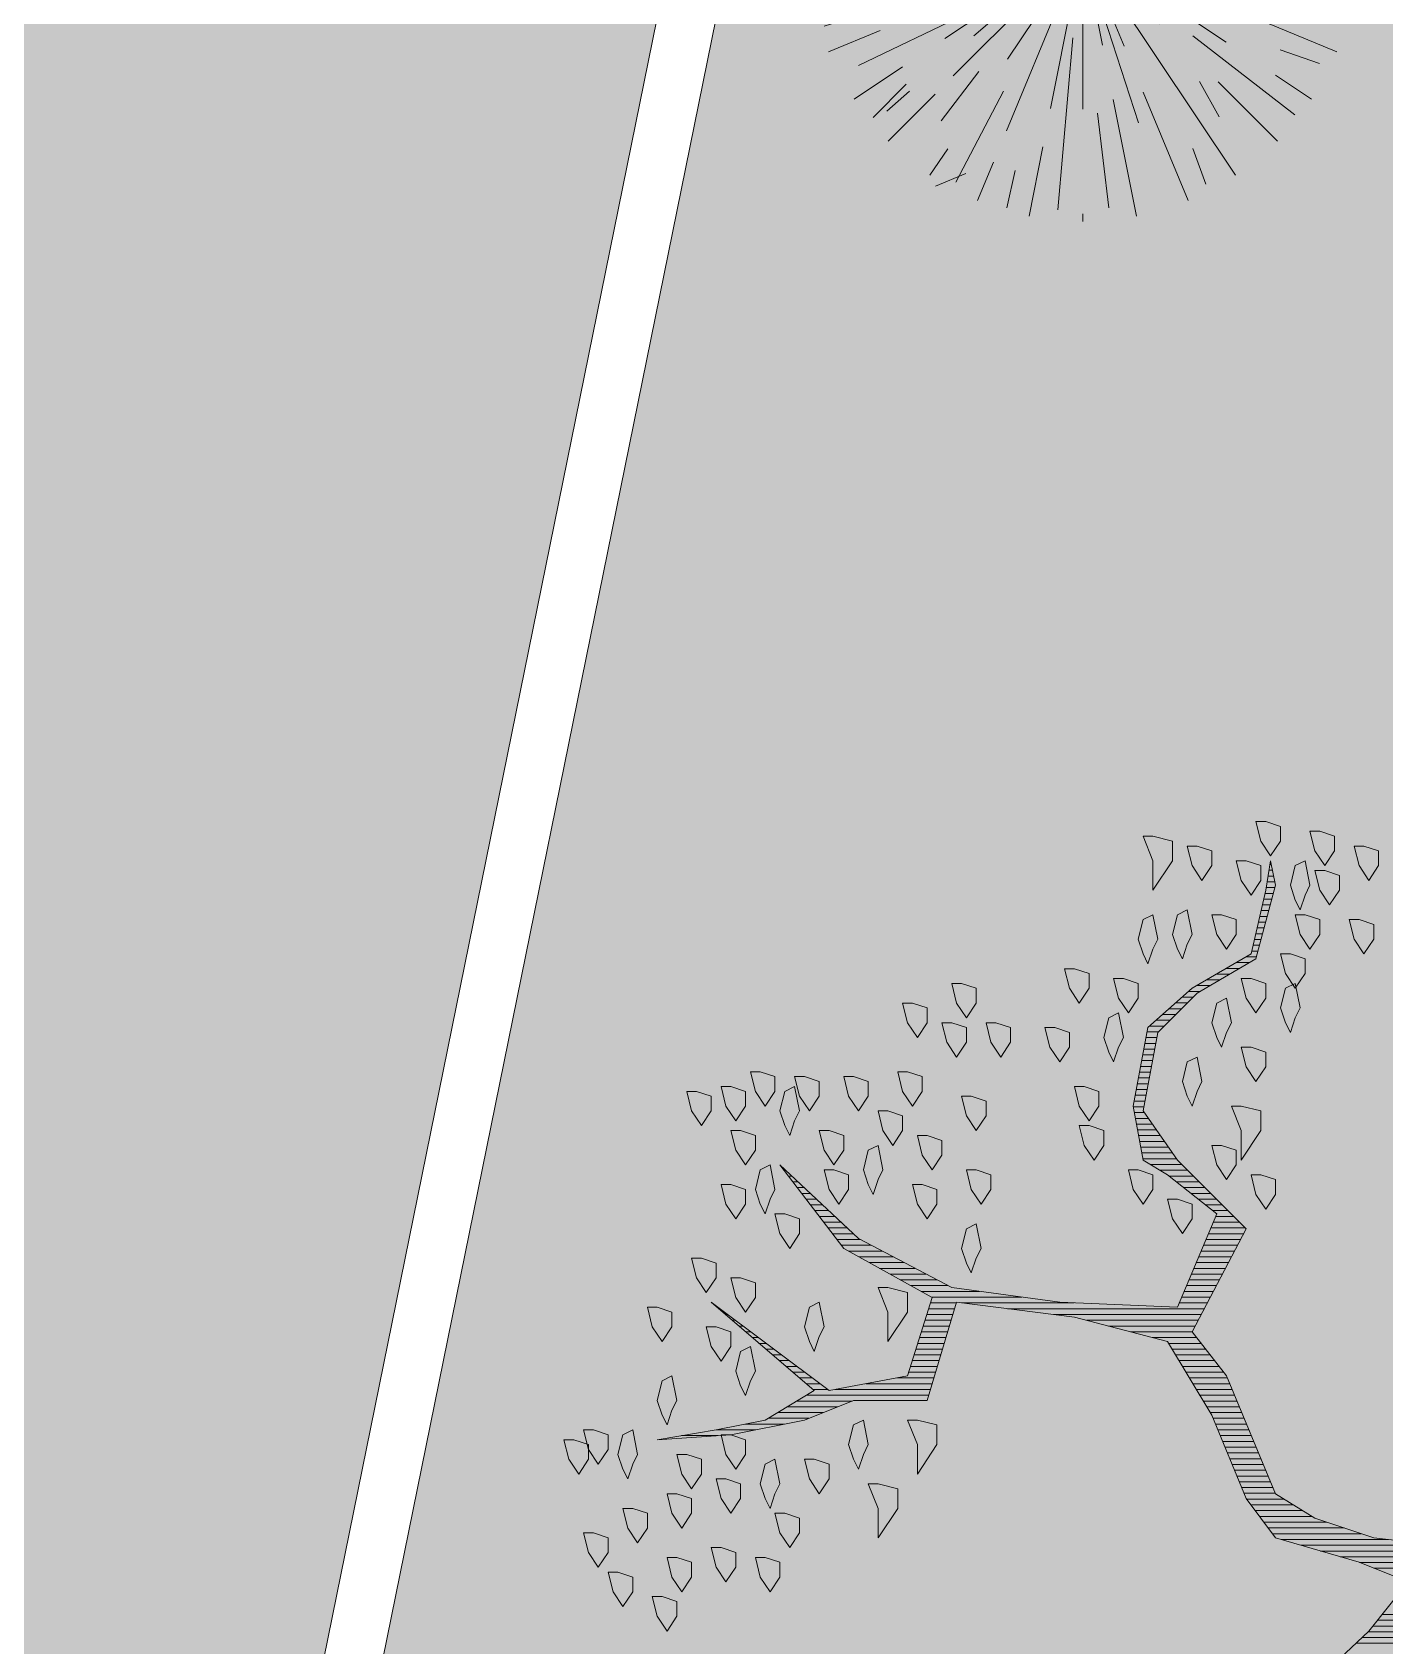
# Model space of a CAD drawing. Header units: metres. Extents: x 12093 to 20303, y 514 to 1412.
# Drawn here: x 19826.544 to 19830.055, y 676.448 to 680.639 of the extents above; entities that cross this region are included whole.
import ezdxf

# ---------------------------------------------------------------- set-up
doc = ezdxf.new("R2010")
doc.units = ezdxf.units.M
doc.layers.get('0').update_dxf_attribs({"lineweight": 13})
for name, color, linetype, lineweight in [('0-JARDI', 72, 'Continuous', 13), ('ARBOLES', 52, 'Continuous', 13), ('grass', 64, 'Continuous', 13), ('LINEA VIA', 7, 'Continuous', 9), ('MANZANAS-ORIGINALES', 147, 'Continuous', 9), ('text.-piso', 35, 'Continuous', 5)]:
    doc.layers.add(name, color=color, linetype=linetype, lineweight=lineweight)

# ---------------------------------------------------------------- blocks, each defined once
blk = doc.blocks.new('*X6')
at = {"color": 0}
for p, q in [((17.7037, 16.6), (17.8712, 16.6)), ((17.7041, 16.59), (17.8606, 16.59)), ((17.6123, 16.56), (17.8338, 16.56)), ((17.646, 16.57), (17.8418, 16.57)), ((17.6798, 16.58), (17.8501, 16.58)), ((17.5785, 16.55), (17.8258, 16.55)), ((17.6837, 16.47), (17.8399, 16.47)), ((17.6855, 16.45), (17.8986, 16.45)), ((17.687, 16.46), (17.8649, 16.46)), ((17.6822, 16.43), (17.9666, 16.43)), ((17.6839, 16.44), (17.9326, 16.44)), ((17.8145, 16.42), (18.0006, 16.42)), ((17.8617, 16.41), (18.0157, 16.41)), ((17.8916, 16.4), (18.0232, 16.4)), ((17.9216, 16.39), (18.0307, 16.39)), ((17.9473, 16.38), (18.0382, 16.38)), ((17.9633, 16.37), (18.0457, 16.37)), ((17.9793, 16.36), (18.0532, 16.36)), ((17.9953, 16.35), (18.0607, 16.35)), ((18.0106, 16.34), (18.0651, 16.34)), ((18.0147, 16.33), (18.0692, 16.33)), ((18.0189, 16.32), (18.0733, 16.32)), ((18.0231, 16.31), (18.0774, 16.31)), ((18.0272, 16.3), (18.0816, 16.3)), ((18.0314, 16.29), (18.0857, 16.29)), ((18.0356, 16.28), (18.0898, 16.28)), ((18.0397, 16.27), (18.0939, 16.27)), ((18.0439, 16.26), (18.098, 16.26)), ((18.0481, 16.25), (18.1021, 16.25)), ((18.0522, 16.24), (18.1063, 16.24)), ((18.0564, 16.23), (18.1104, 16.23)), ((18.9115, 16.23), (18.9795, 16.23)), ((18.9759, 16.24), (19.0395, 16.24)), ((18.0606, 16.22), (18.1145, 16.22)), ((18.0647, 16.21), (18.1186, 16.21)), ((18.0689, 16.2), (18.1236, 16.2)), ((18.7941, 16.2), (18.873, 16.2)), ((18.8191, 16.21), (18.8896, 16.21)), ((18.8615, 16.22), (18.9295, 16.22)), ((18.0731, 16.19), (18.1296, 16.19)), ((18.0772, 16.18), (18.1356, 16.18)), ((18.0814, 16.17), (18.1416, 16.17)), ((18.6114, 16.17), (18.823, 16.17)), ((18.7441, 16.18), (18.8396, 16.18)), ((18.7691, 16.19), (18.8563, 16.19)), ((18.0856, 16.16), (18.1476, 16.16)), ((18.0897, 16.15), (18.1536, 16.15)), ((18.0939, 16.14), (18.1596, 16.14)), ((18.6024, 16.14), (18.6667, 16.14)), ((18.6054, 16.15), (18.7201, 16.15)), ((18.6084, 16.16), (18.7734, 16.16)), ((18.7869, 16.16), (18.812, 16.16)), ((18.8002, 16.15), (18.8237, 16.15)), ((18.8135, 16.14), (18.8354, 16.14)), ((18.1004, 16.13), (18.1656, 16.13)), ((18.1082, 16.12), (18.1716, 16.12)), ((18.116, 16.11), (18.1776, 16.11)), ((18.5934, 16.11), (18.6398, 16.11)), ((18.5964, 16.12), (18.6429, 16.12)), ((18.5994, 16.13), (18.6461, 16.13)), ((18.8269, 16.13), (18.847, 16.13)), ((18.8402, 16.12), (18.8587, 16.12)), ((18.8535, 16.11), (18.8704, 16.11)), ((18.1237, 16.1), (18.1836, 16.1)), ((18.1315, 16.09), (18.1896, 16.09)), ((18.5874, 16.09), (18.6336, 16.09)), ((18.5904, 16.1), (18.6367, 16.1)), ((18.8669, 16.1), (18.882, 16.1)), ((18.8802, 16.09), (18.8937, 16.09)), ((18.1393, 16.08), (18.1956, 16.08)), ((18.1471, 16.07), (18.2239, 16.07)), ((18.1549, 16.06), (18.2619, 16.06)), ((18.5784, 16.06), (18.6242, 16.06)), ((18.5814, 16.07), (18.6273, 16.07)), ((18.5844, 16.08), (18.6304, 16.08)), ((18.8935, 16.08), (18.9054, 16.08)), ((18.9069, 16.07), (18.917, 16.07)), ((18.9202, 16.06), (18.9287, 16.06)), ((18.1392, 16.03), (18.3946, 16.03)), ((18.1444, 16.04), (18.3379, 16.04)), ((18.1497, 16.05), (18.2999, 16.05)), ((18.5694, 16.03), (18.6148, 16.03)), ((18.5724, 16.04), (18.6179, 16.04)), ((18.5754, 16.05), (18.6211, 16.05)), ((18.9335, 16.05), (18.9404, 16.05)), ((18.9469, 16.04), (18.952, 16.04)), ((18.9602, 16.03), (18.9637, 16.03)), ((18.1235, 16), (18.173, 16)), ((18.1287, 16.01), (18.1773, 16.01)), ((18.1339, 16.02), (18.4746, 16.02)), ((18.3591, 16.01), (18.5546, 16.01)), ((18.4501, 16), (18.6064, 16)), ((18.5634, 16.01), (18.6086, 16.01)), ((18.5664, 16.02), (18.6117, 16.02)), ((18.9735, 16.02), (18.9754, 16.02)), ((18.9869, 16.01), (18.987, 16.01)), ((18.1077, 15.97), (18.1604, 15.97)), ((18.113, 15.98), (18.1646, 15.98)), ((18.1182, 15.99), (18.1688, 15.99)), ((18.5234, 15.99), (18.6244, 15.99)), ((18.5781, 15.98), (18.6424, 15.98)), ((18.5971, 15.97), (18.6604, 15.97)), ((18.0973, 15.95), (18.152, 15.95)), ((18.1025, 15.96), (18.1562, 15.96)), ((18.6161, 15.96), (18.6784, 15.96)), ((18.6351, 15.95), (18.6964, 15.95)), ((18.0816, 15.92), (18.1394, 15.92)), ((18.0868, 15.93), (18.1436, 15.93)), ((18.092, 15.94), (18.1478, 15.94)), ((18.6541, 15.94), (18.7144, 15.94)), ((18.6731, 15.93), (18.7324, 15.93)), ((18.6921, 15.92), (18.7504, 15.92)), ((18.0658, 15.89), (18.1267, 15.89)), ((18.0711, 15.9), (18.1309, 15.9)), ((18.0763, 15.91), (18.1351, 15.91)), ((18.7111, 15.91), (18.7628, 15.91)), ((18.7301, 15.9), (18.7704, 15.9)), ((18.7421, 15.89), (18.7781, 15.89)), ((18.0627, 15.88), (18.1225, 15.88)), ((18.0727, 15.87), (18.1183, 15.87)), ((18.0827, 15.86), (18.1141, 15.86)), ((18.7528, 15.88), (18.7857, 15.88)), ((18.7634, 15.87), (18.7934, 15.87)), ((18.7741, 15.86), (18.801, 15.86)), ((18.0927, 15.85), (18.1197, 15.85)), ((18.1027, 15.84), (18.1322, 15.84)), ((18.1127, 15.83), (18.1447, 15.83)), ((18.7848, 15.85), (18.8087, 15.85)), ((18.7954, 15.84), (18.8163, 15.84)), ((18.8061, 15.83), (18.824, 15.83)), ((18.1227, 15.82), (18.1572, 15.82)), ((18.1327, 15.81), (18.1697, 15.81)), ((18.8168, 15.82), (18.8316, 15.82)), ((18.8274, 15.81), (18.8393, 15.81)), ((18.1427, 15.8), (18.1822, 15.8)), ((18.1527, 15.79), (18.1947, 15.79)), ((18.1627, 15.78), (18.2105, 15.78)), ((18.8381, 15.8), (18.8469, 15.8)), ((18.8488, 15.79), (18.8545, 15.79)), ((18.8594, 15.78), (18.8622, 15.78)), ((18.1727, 15.77), (18.2271, 15.77)), ((18.182, 15.76), (18.2403, 15.76)), ((18.189, 15.75), (18.2422, 15.75)), ((18.196, 15.74), (18.244, 15.74)), ((18.203, 15.73), (18.2458, 15.73)), ((18.21, 15.72), (18.2476, 15.72)), ((18.217, 15.71), (18.2494, 15.71)), ((18.224, 15.7), (18.2512, 15.7)), ((18.231, 15.69), (18.2531, 15.69)), ((18.238, 15.68), (18.2549, 15.68)), ((18.2385, 15.67), (18.2567, 15.67)), ((18.2329, 15.64), (18.2515, 15.64)), ((18.2348, 15.65), (18.2534, 15.65)), ((18.2367, 15.66), (18.2553, 15.66)), ((18.2273, 15.61), (18.2459, 15.61)), ((18.2292, 15.62), (18.2478, 15.62)), ((18.231, 15.63), (18.2497, 15.63)), ((18.2217, 15.58), (18.2403, 15.58)), ((18.2235, 15.59), (18.2422, 15.59)), ((18.2254, 15.6), (18.244, 15.6)), ((18.216, 15.55), (18.2347, 15.55)), ((18.2179, 15.56), (18.2365, 15.56)), ((18.2198, 15.57), (18.2384, 15.57)), ((18.2032, 15.53), (18.2284, 15.53)), ((18.2132, 15.54), (18.2328, 15.54)), ((18.1732, 15.5), (18.1946, 15.5)), ((18.1832, 15.51), (18.2059, 15.51)), ((18.1932, 15.52), (18.2171, 15.52)), ((18.1409, 15.47), (18.1609, 15.47)), ((18.1532, 15.48), (18.1721, 15.48)), ((18.1632, 15.49), (18.1834, 15.49)), ((18.0895, 15.44), (18.1126, 15.44)), ((18.1066, 15.45), (18.1297, 15.45)), ((18.1238, 15.46), (18.1468, 15.46)), ((18.0433, 15.41), (18.0611, 15.41)), ((18.0552, 15.42), (18.0783, 15.42)), ((18.0723, 15.43), (18.0954, 15.43)), ((18.038, 15.39), (18.0493, 15.39)), ((18.0407, 15.4), (18.0516, 15.4)), ((18.03, 15.36), (18.0424, 15.36)), ((18.0327, 15.37), (18.0447, 15.37)), ((18.0353, 15.38), (18.047, 15.38)), ((18.022, 15.33), (18.0355, 15.33)), ((18.0247, 15.34), (18.0378, 15.34)), ((18.0273, 15.35), (18.0401, 15.35)), ((18.014, 15.3), (18.0286, 15.3)), ((18.0167, 15.31), (18.0309, 15.31)), ((18.0193, 15.32), (18.0332, 15.32)), ((18.0113, 15.29), (18.0265, 15.29)), ((18.0115, 15.28), (18.0249, 15.28)), ((18.0135, 15.27), (18.0232, 15.27)), ((18.0155, 15.26), (18.0215, 15.26)), ((18.0175, 15.25), (18.0199, 15.25))]:
    blk.add_line(p, q, dxfattribs=at)
blk = doc.blocks.new('ARBUSTO6')
at = {"layer": 'ARBOLES', "color": 7}
blk.add_lwpolyline([(0.0207, -0.0813), (0.0973, -0.0898), (0.1993, -0.1238), (0.2674, -0.1663), (0.3524, -0.3704), (0.4119, -0.447), (0.3184, -0.6256), (0.4374, -0.7446), (0.497, -0.8297), (0.4715, -0.9657), (0.4034, -1.0338), (0.3014, -1.0933), (0.2674, -1.2209), (0.2759, -1.2634), (0.2844, -1.2123), (0.3099, -1.1018), (0.4119, -1.0423), (0.4885, -0.9742), (0.514, -0.8382), (0.497, -0.7446), (0.4544, -0.7191), (0.3694, -0.6511), (0.4374, -0.4895), (0.6415, -0.498), (0.8286, -0.5235), (0.9902, -0.6086), (1.1263, -0.7361), (1.0157, -0.5915), (0.8626, -0.5065), (0.9052, -0.3704), (1.0412, -0.3449), (1.2453, -0.498), (1.0667, -0.3449), (1.1518, -0.2939), (1.2368, -0.2769), (1.3389, -0.2599), (1.2113, -0.2684), (1.0837, -0.2939), (0.9987, -0.3279), (0.8711, -0.3279), (0.8201, -0.498), (0.616, -0.4725), (0.4544, -0.43), (0.3779, -0.3024), (0.3184, -0.1578), (0.2674, -0.0898), (0.1228, -0.0473), (0.0378, -0.0133), (0.1058, 0.0718), (0.2674, 0.2248)], dxfattribs=at)
at = {"layer": 'ARBOLES'}
for points in [[(1.3304, 0.0122), (1.3048, 0.0207), (1.3048, 0.0463), (1.3218, 0.0718), (1.3389, 0.0463), (1.3474, 0.0122)], [(1.4069, -0.0303), (1.3814, -0.0218), (1.3814, 0.0037), (1.3984, 0.0292), (1.4154, 0.0037), (1.4239, -0.0303)], [(1.1518, -0.0558), (1.1263, -0.0473), (1.1263, -0.0218), (1.1433, 0.0037), (1.1603, -0.0218), (1.1688, -0.0558)], [(1.3048, -0.0558), (1.2793, -0.0473), (1.2793, -0.0218), (1.2963, 0.0037), (1.3133, -0.0218), (1.3218, -0.0558)], [(1.2283, -0.0728), (1.2028, -0.0643), (1.2028, -0.0388), (1.2198, -0.0133), (1.2368, -0.0388), (1.2453, -0.0728)], [(1.4494, -0.0983), (1.4239, -0.0898), (1.4239, -0.0643), (1.4409, -0.0388), (1.4579, -0.0643), (1.4664, -0.0983)], [(1.1178, -0.1323), (1.0922, -0.1238), (1.0922, -0.0983), (1.1092, -0.0728), (1.1263, -0.0983), (1.1348, -0.1323)], [(1.3814, -0.1408), (1.3559, -0.1323), (1.3559, -0.1068), (1.3729, -0.0813), (1.3899, -0.1068), (1.3984, -0.1408)], [(0.9562, -0.1834), (0.9222, -0.1748), (0.9222, -0.1408), (0.9562, -0.0898), (0.9562, -0.1408), (0.9732, -0.1834)], [(1.3048, -0.1663), (1.2793, -0.1578), (1.2793, -0.1323), (1.2963, -0.1068), (1.3133, -0.1323), (1.3218, -0.1663)], [(1.2198, -0.1919), (1.1943, -0.1834), (1.1943, -0.1578), (1.2113, -0.1323), (1.2283, -0.1578), (1.2368, -0.1919)], [(1.0667, -0.2259), (1.0412, -0.2174), (1.0412, -0.1919), (1.0582, -0.1663), (1.0752, -0.1919), (1.0837, -0.2259)], [(1.1348, -0.1663), (1.1263, -0.1834), (1.1348, -0.2259), (1.1518, -0.2174), (1.1603, -0.1834), (1.1518, -0.1578), (1.1433, -0.1408)], [(1.2878, -0.2344), (1.2623, -0.2259), (1.2623, -0.2004), (1.2793, -0.1748), (1.2963, -0.2004), (1.3048, -0.2344)], [(1.3814, -0.2174), (1.3729, -0.2344), (1.3814, -0.2769), (1.3984, -0.2684), (1.4069, -0.2344), (1.3984, -0.2089), (1.3899, -0.1919)], [(0.8881, -0.2939), (0.8541, -0.2854), (0.8541, -0.2514), (0.8881, -0.2004), (0.8881, -0.2514), (0.9052, -0.2939)], [(0.9817, -0.2344), (0.9732, -0.2514), (0.9817, -0.2939), (0.9987, -0.2854), (1.0072, -0.2514), (0.9987, -0.2259), (0.9902, -0.2089)], [(1.2113, -0.2684), (1.1858, -0.2599), (1.1858, -0.2344), (1.2028, -0.2089), (1.2198, -0.2344), (1.2283, -0.2684)], [(1.4494, -0.2769), (1.4239, -0.2684), (1.4239, -0.2429), (1.4409, -0.2174), (1.4579, -0.2429), (1.4664, -0.2769)], [(1.4834, -0.2599), (1.4579, -0.2514), (1.4579, -0.2259), (1.4749, -0.2004), (1.4919, -0.2259), (1.5004, -0.2599)], [(1.3133, -0.3109), (1.3048, -0.3279), (1.3133, -0.3704), (1.3304, -0.3619), (1.3389, -0.3279), (1.3304, -0.3024), (1.3218, -0.2854)], [(1.1773, -0.3619), (1.1688, -0.3789), (1.1773, -0.4215), (1.1943, -0.413), (1.2028, -0.3789), (1.1943, -0.3534), (1.1858, -0.3364)], [(1.0582, -0.4385), (1.0497, -0.4555), (1.0582, -0.498), (1.0752, -0.4895), (1.0837, -0.4555), (1.0752, -0.43), (1.0667, -0.413)], [(1.2368, -0.4555), (1.2113, -0.447), (1.2113, -0.4215), (1.2283, -0.396), (1.2453, -0.4215), (1.2538, -0.4555)], [(0.9392, -0.5235), (0.9052, -0.515), (0.9052, -0.481), (0.9392, -0.43), (0.9392, -0.481), (0.9562, -0.5235)], [(1.3389, -0.4895), (1.3133, -0.481), (1.3133, -0.4555), (1.3304, -0.43), (1.3474, -0.4555), (1.3559, -0.4895)], [(1.1943, -0.5405), (1.1688, -0.532), (1.1688, -0.5065), (1.1858, -0.481), (1.2028, -0.5065), (1.2113, -0.5405)], [(1.2623, -0.5745), (1.2368, -0.566), (1.2368, -0.5405), (1.2538, -0.515), (1.2708, -0.5405), (1.2793, -0.5745)], [(0.7861, -0.5745), (0.7776, -0.5915), (0.7861, -0.6341), (0.8031, -0.6256), (0.8116, -0.5915), (0.8031, -0.566), (0.7946, -0.549)], [(1.1178, -0.6511), (1.0922, -0.6426), (1.0922, -0.6171), (1.1092, -0.5915), (1.1263, -0.6171), (1.1348, -0.6511)], [(0.4374, -0.6766), (0.4119, -0.6681), (0.4119, -0.6426), (0.4289, -0.6171), (0.4459, -0.6426), (0.4544, -0.6766)], [(0.8796, -0.7021), (0.8541, -0.6936), (0.8541, -0.6681), (0.8711, -0.6426), (0.8881, -0.6681), (0.8967, -0.7021)], [(1.2113, -0.7021), (1.1858, -0.6936), (1.1858, -0.6681), (1.2028, -0.6426), (1.2198, -0.6681), (1.2283, -0.7021)], [(0.2929, -0.7191), (0.2674, -0.7106), (0.2674, -0.6851), (0.2844, -0.6596), (0.3014, -0.6851), (0.3099, -0.7191)], [(0.5055, -0.7276), (0.48, -0.7191), (0.48, -0.6936), (0.497, -0.6681), (0.514, -0.6936), (0.5225, -0.7276)], [(0.7861, -0.7276), (0.7606, -0.7191), (0.7606, -0.6936), (0.7776, -0.6681), (0.7946, -0.6936), (0.8031, -0.7276)], [(1.0327, -0.7276), (1.0072, -0.7191), (1.0072, -0.6936), (1.0242, -0.6681), (1.0412, -0.6936), (1.0497, -0.7276)], [(1.1433, -0.6766), (1.1348, -0.6936), (1.1433, -0.7361), (1.1603, -0.7276), (1.1688, -0.6936), (1.1603, -0.6681), (1.1518, -0.6511)], [(0.9562, -0.7106), (0.9477, -0.7276), (0.9562, -0.7701), (0.9732, -0.7616), (0.9817, -0.7276), (0.9732, -0.7021), (0.9647, -0.6851)], [(0.3609, -0.7701), (0.3354, -0.7616), (0.3354, -0.7361), (0.3524, -0.7106), (0.3694, -0.7361), (0.3779, -0.7701)], [(0.3269, -0.8382), (0.2929, -0.8297), (0.2929, -0.7956), (0.3269, -0.7446), (0.3269, -0.7956), (0.3439, -0.8382)], [(0.5905, -0.8042), (0.565, -0.7956), (0.565, -0.7701), (0.582, -0.7446), (0.599, -0.7701), (0.6075, -0.8042)], [(0.8711, -0.7871), (0.8456, -0.7786), (0.8456, -0.7531), (0.8626, -0.7276), (0.8796, -0.7531), (0.8881, -0.7871)], [(1.0412, -0.7956), (1.0157, -0.7871), (1.0157, -0.7616), (1.0327, -0.7361), (1.0497, -0.7616), (1.0582, -0.7956)], [(1.1943, -0.7956), (1.1688, -0.7871), (1.1688, -0.7616), (1.1858, -0.7361), (1.2028, -0.7616), (1.2113, -0.7956)], [(0.9392, -0.8297), (0.9137, -0.8212), (0.9137, -0.7956), (0.9307, -0.7701), (0.9477, -0.7956), (0.9562, -0.8297)], [(0.7946, -0.8552), (0.7691, -0.8467), (0.7691, -0.8212), (0.7861, -0.7956), (0.8031, -0.8212), (0.8116, -0.8552)], [(1.1007, -0.8127), (1.0922, -0.8297), (1.1007, -0.8722), (1.1178, -0.8637), (1.1263, -0.8297), (1.1178, -0.8042), (1.1092, -0.7871)], [(1.2708, -0.8637), (1.2453, -0.8552), (1.2453, -0.8297), (1.2623, -0.8042), (1.2793, -0.8297), (1.2878, -0.8637)], [(0.4034, -0.8637), (0.3949, -0.8807), (0.4034, -0.9232), (0.4204, -0.9147), (0.4289, -0.8807), (0.4204, -0.8552), (0.4119, -0.8382)], [(0.599, -0.8722), (0.5735, -0.8637), (0.5735, -0.8382), (0.5905, -0.8127), (0.6075, -0.8382), (0.616, -0.8722)], [(0.9052, -0.8977), (0.8796, -0.8892), (0.8796, -0.8637), (0.8967, -0.8382), (0.9137, -0.8637), (0.9222, -0.8977)], [(0.9987, -0.8892), (0.9732, -0.8807), (0.9732, -0.8552), (0.9902, -0.8297), (1.0072, -0.8552), (1.0157, -0.8892)], [(1.0837, -0.8892), (1.0582, -0.8807), (1.0582, -0.8552), (1.0752, -0.8297), (1.0922, -0.8552), (1.1007, -0.8892)], [(1.1603, -0.8977), (1.1348, -0.8892), (1.1348, -0.8637), (1.1518, -0.8382), (1.1688, -0.8637), (1.1773, -0.8977)], [(1.2113, -0.8722), (1.1858, -0.8637), (1.1858, -0.8382), (1.2028, -0.8127), (1.2198, -0.8382), (1.2283, -0.8722)], [(0.3099, -0.9402), (0.2844, -0.9317), (0.2844, -0.9062), (0.3014, -0.8807), (0.3184, -0.9062), (0.3269, -0.9402)], [(0.5395, -0.9402), (0.531, -0.9572), (0.5395, -0.9997), (0.5565, -0.9912), (0.565, -0.9572), (0.5565, -0.9317), (0.548, -0.9147)], [(0.65, -0.9742), (0.6245, -0.9657), (0.6245, -0.9402), (0.6415, -0.9147), (0.6585, -0.9402), (0.667, -0.9742)], [(0.3524, -0.9657), (0.3439, -0.9827), (0.3524, -1.0253), (0.3694, -1.0168), (0.3779, -0.9827), (0.3694, -0.9572), (0.3609, -0.9402)], [(0.7521, -0.9827), (0.7266, -0.9742), (0.7266, -0.9487), (0.7436, -0.9232), (0.7606, -0.9487), (0.7691, -0.9827)], [(0.8286, -0.9827), (0.8031, -0.9742), (0.8031, -0.9487), (0.8201, -0.9232), (0.8371, -0.9487), (0.8456, -0.9827)], [(0.2333, -0.9912), (0.2248, -1.0082), (0.2333, -1.0508), (0.2504, -1.0423), (0.2589, -1.0082), (0.2504, -0.9827), (0.2418, -0.9657)], [(0.8967, -1.0168), (0.8711, -1.0082), (0.8711, -0.9827), (0.8881, -0.9572), (0.9052, -0.9827), (0.9137, -1.0168)], [(0.3099, -1.0593), (0.2844, -1.0508), (0.2844, -1.0253), (0.3014, -0.9997), (0.3184, -1.0253), (0.3269, -1.0593)], [(0.531, -1.0593), (0.5055, -1.0508), (0.5055, -1.0253), (0.5225, -0.9997), (0.5395, -1.0253), (0.548, -1.0593)], [(0.8116, -1.0508), (0.7861, -1.0423), (0.7861, -1.0168), (0.8031, -0.9912), (0.8201, -1.0168), (0.8286, -1.0508)], [(0.616, -1.0763), (0.5905, -1.0678), (0.5905, -1.0423), (0.6075, -1.0168), (0.6245, -1.0423), (0.633, -1.0763)], [(0.2418, -1.1018), (0.2163, -1.0933), (0.2163, -1.0678), (0.2333, -1.0423), (0.2504, -1.0678), (0.2589, -1.1018)], [(0.48, -1.1103), (0.4715, -1.1273), (0.48, -1.1698), (0.497, -1.1613), (0.5055, -1.1273), (0.497, -1.1018), (0.4885, -1.0848)], [(0.1228, -1.1613), (0.0973, -1.1528), (0.0973, -1.1273), (0.1143, -1.1018), (0.1313, -1.1273), (0.1398, -1.1613)], [(0.2163, -1.1698), (0.1908, -1.1613), (0.1908, -1.1358), (0.2078, -1.1103), (0.2248, -1.1358), (0.2333, -1.1698)], [(0.3609, -1.1698), (0.3354, -1.1613), (0.3354, -1.1358), (0.3524, -1.1103), (0.3694, -1.1358), (0.3779, -1.1698)], [(0.4204, -1.1188), (0.4119, -1.1358), (0.4204, -1.1783), (0.4374, -1.1698), (0.4459, -1.1358), (0.4374, -1.1103), (0.4289, -1.0933)], [(0.1823, -1.2464), (0.1568, -1.2379), (0.1568, -1.2123), (0.1738, -1.1868), (0.1908, -1.2123), (0.1993, -1.2464)], [(0.2163, -1.2038), (0.2078, -1.2209), (0.2163, -1.2634), (0.2333, -1.2549), (0.2418, -1.2209), (0.2333, -1.1953), (0.2248, -1.1783)], [(0.1143, -1.2889), (0.0888, -1.2804), (0.0888, -1.2549), (0.1058, -1.2294), (0.1228, -1.2549), (0.1313, -1.2889)], [(0.3184, -1.2634), (0.2929, -1.2549), (0.2929, -1.2294), (0.3099, -1.2038), (0.3269, -1.2294), (0.3354, -1.2634)], [(0.4034, -1.2889), (0.3779, -1.2804), (0.3779, -1.2549), (0.3949, -1.2294), (0.4119, -1.2549), (0.4204, -1.2889)], [(0.48, -1.3059), (0.4459, -1.2974), (0.4459, -1.2634), (0.48, -1.2123), (0.48, -1.2634), (0.497, -1.3059)], [(0.1908, -1.3144), (0.1653, -1.3059), (0.1653, -1.2804), (0.1823, -1.2549), (0.1993, -1.2804), (0.2078, -1.3144)], [(0.2844, -1.3314), (0.2589, -1.3229), (0.2589, -1.2974), (0.2759, -1.2719), (0.2929, -1.2974), (0.3014, -1.3314)]]:
    blk.add_lwpolyline(points, close=True, dxfattribs=at)
blk.add_blockref('*X6', (-17.7429, -16.5069), dxfattribs=at)
blk = doc.blocks.new('ARBUST13')
at = {"layer": 'ARBOLES'}
blk.add_blockref('ARBUSTO6', (0, 0.025), dxfattribs=at)
blk = doc.blocks.new('iouiouiou')
at = {"layer": 'ARBOLES', "lineweight": 20}
for p, q in [((19831.8776, 684.0334), (19831.8429, 684.2077)), ((19831.9091, 684.2196), (19831.9304, 684.0143)), ((19831.9823, 683.6959), (19831.9823, 684.2214)), ((19832.0832, 684.0145), (19832.1217, 684.2077)), ((19831.7764, 684.0042), (19831.7089, 684.1671)), ((19832.1911, 684.1833), (19832.1183, 683.9679)), ((19832.1485, 683.9082), (19832.2557, 684.1671)), ((19831.6396, 684.122), (19831.8194, 683.8137)), ((19831.8105, 684.1423), (19831.8492, 683.978)), ((19831.6205, 684.0485), (19831.5854, 684.101)), ((19832.1686, 683.7859), (19832.3792, 684.101)), ((19831.537, 684.05), (19831.6525, 683.922)), ((19832.0201, 684.05), (19832.0073, 683.7988)), ((19831.6528, 683.8366), (19831.4772, 684.0122)), ((19832.2595, 684.0042), (19832.1098, 683.7578)), ((19832.4047, 684.0089), (19832.2763, 683.8702)), ((19832.4014, 683.9261), (19832.4875, 684.0122)), ((19831.9823, 683.5071), (19831.6651, 683.9817)), ((19831.9823, 683.5071), (19831.8898, 683.9719)), ((19831.4009, 683.8955), (19831.3883, 683.9039)), ((19832.5162, 683.9322), (19832.2079, 683.6905)), ((19832.4066, 683.7906), (19832.5763, 683.9039)), ((19831.5459, 683.8857), (19831.8021, 683.6601)), ((19831.9823, 683.5071), (19832.0544, 683.8694)), ((19831.3705, 683.8345), (19831.5628, 683.7423)), ((19831.9823, 683.5071), (19831.4712, 683.8486)), ((19831.4116, 683.7434), (19831.3223, 683.7804)), ((19831.9823, 683.5071), (19832.2875, 683.8123)), ((19832.3621, 683.7214), (19832.5201, 683.8137)), ((19832.563, 683.7476), (19832.6423, 683.7804)), ((19831.9823, 683.5071), (19831.8773, 683.7606)), ((19831.9823, 683.5071), (19831.7652, 683.7241)), ((19831.9823, 683.5071), (19832.4846, 683.7151)), ((19831.9823, 683.5071), (19832.0596, 683.6937)), ((19832.5162, 683.6804), (19832.64, 683.6959)), ((19831.9823, 683.5071), (19832.0953, 683.6761)), ((19831.5632, 683.5904), (19831.2816, 683.6464)), ((19831.4815, 683.6292), (19831.7976, 683.5673)), ((19831.9823, 683.5071), (19831.6468, 683.646)), ((19831.9823, 683.5071), (19832.1794, 683.6388)), ((19832.478, 683.6057), (19832.683, 683.6464)), ((19831.9823, 683.5071), (19831.6772, 683.5677)), ((19831.9823, 683.5071), (19831.9823, 683.5929)), ((19831.9823, 683.5071), (19832.3221, 683.5746)), ((19832.2724, 683.5316), (19832.6187, 683.5673)), ((19831.2595, 683.5572), (19831.5628, 683.5417)), ((19831.9823, 683.5071), (19831.5157, 683.5071)), ((19831.9823, 683.5071), (19831.5739, 683.4258)), ((19831.9823, 683.5071), (19831.6243, 683.2679)), ((19831.9823, 683.5071), (19831.6332, 683.3624)), ((19831.9823, 683.5071), (19831.6461, 683.1709)), ((19831.9823, 683.5071), (19831.7841, 683.0285)), ((19831.9823, 683.5071), (19831.7869, 683.2147)), ((19831.9823, 683.5071), (19831.8987, 683.0867)), ((19831.9823, 683.5071), (19831.9823, 683.0846)), ((19831.9823, 683.5071), (19832.0332, 683.2512)), ((19831.9823, 683.5071), (19832.0896, 683.248)), ((19831.9823, 683.5071), (19832.3792, 682.9131)), ((19831.9823, 683.5071), (19832.1833, 683.306)), ((19831.9823, 683.5071), (19832.3545, 683.2584)), ((19831.9823, 683.5071), (19832.1749, 683.4687)), ((19831.9823, 683.5071), (19832.473, 683.5071)), ((19831.9823, 683.5071), (19832.1825, 683.4241)), ((19832.5543, 683.5071), (19832.6967, 683.5071)), ((19831.3234, 683.4441), (19831.6267, 683.475)), ((19832.4389, 683.4649), (19832.6698, 683.4286)), ((19831.3105, 683.3006), (19831.7337, 683.434)), ((19832.2595, 683.4185), (19832.4904, 683.3572)), ((19832.3783, 683.4283), (19832.683, 683.3677)), ((19831.4121, 683.3936), (19831.2816, 683.3677)), ((19831.6995, 683.275), (19831.8066, 683.3673)), ((19832.2941, 683.3779), (19832.6423, 683.2337)), ((19831.4002, 683.1977), (19831.6782, 683.3316)), ((19832.1272, 683.0489), (19832.037, 683.3262)), ((19831.4563, 683.2892), (19831.3223, 683.2337)), ((19832.533, 683.0697), (19832.2679, 683.275)), ((19831.9562, 683.2697), (19831.9176, 682.8233)), ((19832.4944, 683.2387), (19832.5969, 683.203)), ((19831.5141, 683.1942), (19831.3883, 683.1102)), ((19831.4379, 683.0634), (19831.524, 683.1494)), ((19831.7124, 683.1822), (19831.6143, 683.0542)), ((19832.2852, 683.1566), (19832.3363, 683.0643)), ((19832.3341, 683.1553), (19832.4875, 683.0019)), ((19832.4825, 683.1728), (19832.5763, 683.1102)), ((19831.4731, 683.0798), (19831.5326, 683.1311)), ((19831.5988, 683.1235), (19831.4772, 683.0019)), ((19831.6525, 682.8947), (19831.7763, 683.131)), ((19832.0614, 683.1096), (19832.1217, 682.8064)), ((19832.1389, 683.1289), (19832.2557, 682.847)), ((19832.0201, 683.0745), (19832.0499, 682.828)), ((19831.6315, 682.982), (19831.5854, 682.9131)), ((19831.8788, 682.9868), (19831.8429, 682.8064)), ((19832.2679, 682.9822), (19832.3021, 682.8899)), ((19831.7502, 682.9468), (19831.7089, 682.847)), ((19831.5995, 682.8848), (19831.6789, 682.9177)), ((19831.8066, 682.9257), (19831.7853, 682.828)), ((19831.9823, 682.8126), (19831.9823, 682.7927))]:
    blk.add_line(p, q, dxfattribs=at)

msp = doc.modelspace()

# ---------------------------------------------------------------- hatches: boundary and pattern name
at = {"layer": 'grass'}
h = msp.add_hatch(dxfattribs=at)
h.set_pattern_fill('AR-CONC', color=256, scale=0.002, style=0)
h.set_pattern_definition([(50, (0, 0), (0.364369338, -0.031878171), [0.0381, -0.4191]), (355, (0, 0), (-0.070485652, 0.382113286), [0.03048, -0.33528]), (100.451, (0.03036, -0.00266), (0.2938850033, 0.3502333756), [0.03238, -0.35618]), (46.1842, (0, 0.1016), (0.542158082, -0.084084656), [0.05715, -0.62865]), (96.6356, (0.0452, 0.0946), (0.474808469, 0.494851112), [0.04857, -0.53427]), (351.184, (0, 0.1016), (0.474809212, 0.494850236), [0.04572, -0.50292]), (21, (0.0508, 0.0762), (0.3032297597, -0.204531037), [0.0381, -0.4191]), (326, (0.0508, 0.0762), (0.123604057, 0.368375932), [0.03048, -0.33528]), (71.4514, (0.07607, 0.05916), (0.4268329815, 0.1638457154), [0.03238, -0.35618]), (37.5, (0, 0), (0.0061772065, 0.16911007775), [0, -0.331216, 0, -0.34036, 0, -0.33655]), (7.5, (0, 0), (0.133639325, 0.2003611496), [0, -0.194056, 0, -0.323596, 0, -0.12827]), (327.5, (-0.11328, 0), (0.2711811903, -0.011457488), [0, -0.127, 0, -0.39624, 0, -0.52578]), (317.5, (-0.16408, 0), (0.2962583628, 0.050852982), [0, -0.1651, 0, -0.263144, 0, -0.37338])])
h.paths.add_polyline_path([(19826.2443, 687.039), (19825.0681, 687.2755), (19824.4466, 684.1842, -0.201271), (19823.0791, 682.1667), (19818.0081, 678.8595), (19820.7031, 674.7271), (19823.6161, 674.1004)])
h.paths.add_polyline_path([(19826.8425, 673.4062), (19829.7567, 672.7793), (19833.7818, 675.4955), (19830.4597, 680.4184, -0.200643), (19829.9826, 682.8013), (19830.6563, 686.1519), (19829.4796, 686.3885)])
at = {"layer": 'text.-piso', "ltscale": 5}
h = msp.add_hatch(dxfattribs=at)
h.set_pattern_fill('AR-HBONE', color=256, scale=0.001, angle=85.8762252, style=0)
h.paths.add_polyline_path([(19829.3624, 686.565), (19826.4212, 687.1564), (19823.7329, 673.9218), (19823.3248, 671.9127), (19826.2579, 671.2817), (19826.666, 673.2908)])

# ---------------------------------------------------------------- linework, layer by layer
at = {"layer": 'MANZANAS-ORIGINALES'}
for p, q in [((19829.3624, 686.565), (19826.666, 673.2908)), ((19829.4796, 686.3885), (19826.8425, 673.4062))]:
    msp.add_line(p, q, dxfattribs=at)
msp.add_arc((19833.0708, 682.1804), 3.15, 168.6309, 214.0124, dxfattribs=at)

# ---------------------------------------------------------------- block references
at = {"layer": '0-JARDI', "xscale": 1.498388343468832, "yscale": 1.498388343468832, "zscale": 1.498388343468832, "rotation": 180}
msp.add_blockref('ARBUST13', (19830.1723, 676.6315), dxfattribs=at)
at = {"layer": 'LINEA VIA', "lineweight": 20}
msp.add_blockref('iouiouiou', (-2.7112, -2.6455), dxfattribs=at)

doc.saveas('drawing.dxf')
